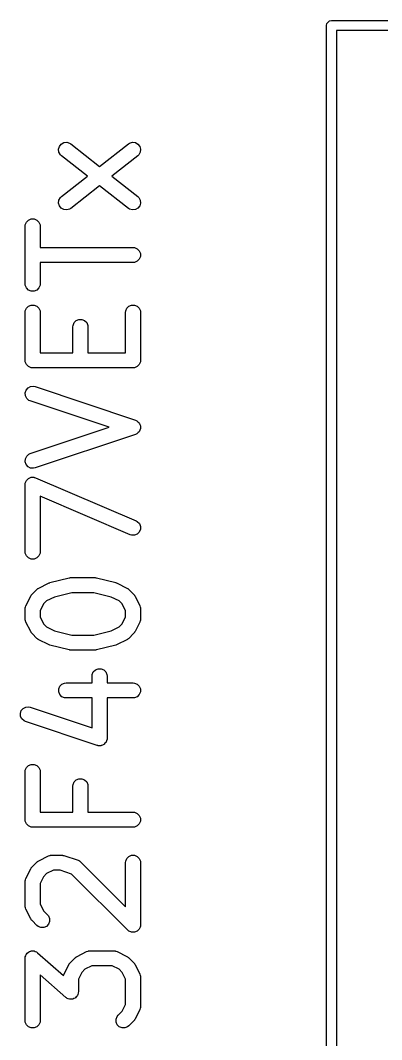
# Model space of a CAD drawing. Extents: x 1.56 to 6.49, y -4.6 to -1.37.
# Drawn here: x 3.8702 to 4.0118, y -3.2793 to -2.8799 of the extents above; entities that cross this region are included whole.
import ezdxf

# ---------------------------------------------------------------- set-up
doc = ezdxf.new("R2010")
doc.units = 0
doc.header["$MEASUREMENT"] = 0
doc.layers.add('BLACK', color=7, linetype='CONTINUOUS')

msp = doc.modelspace()

# ---------------------------------------------------------------- linework, layer by layer
at = {"layer": 'BLACK', "linetype": 'CONTINUOUS'}
for p, q in [((3.99016, -2.88189), (3.99031, -2.88114)), ((3.99016, -3.43307), (3.99016, -2.88189)), ((3.99031, -2.88114), (3.99137, -2.88007)), ((3.99137, -2.88007), (3.99213, -2.87992)), ((3.99213, -2.87992), (4.50394, -2.87992)), ((3.99409, -2.88386), (3.99409, -3.4311)), ((4.50312, -2.88386), (3.99409, -2.88386)), ((3.88517, -2.93041), (3.88548, -2.9293)), ((3.88531, -2.93155), (3.88517, -2.93041)), ((3.88548, -2.9293), (3.88619, -2.92839)), ((3.88619, -2.92839), (3.8872, -2.92783)), ((3.8872, -2.92783), (3.88834, -2.92769)), ((3.88834, -2.92769), (3.88945, -2.928)), ((3.88945, -2.928), (3.88994, -2.92831)), ((3.88994, -2.92831), (3.90124, -2.93719)), ((3.90124, -2.93719), (3.91254, -2.92831)), ((3.91254, -2.92831), (3.91303, -2.928)), ((3.91303, -2.928), (3.91414, -2.92769)), ((3.91414, -2.92769), (3.91528, -2.92783)), ((3.91528, -2.92783), (3.91628, -2.92839)), ((3.91628, -2.92839), (3.917, -2.9293)), ((3.917, -2.9293), (3.91731, -2.93041)), ((3.91731, -2.93041), (3.91717, -2.93155)), ((3.88587, -2.93255), (3.88531, -2.93155)), ((3.88629, -2.93296), (3.88587, -2.93255)), ((3.89646, -2.94094), (3.88629, -2.93296)), ((3.91619, -2.93296), (3.90602, -2.94094)), ((3.91661, -2.93255), (3.91619, -2.93296)), ((3.91717, -2.93155), (3.91661, -2.93255)), ((3.88629, -2.94893), (3.89646, -2.94094)), ((3.90602, -2.94094), (3.91619, -2.94893)), ((3.90124, -2.9447), (3.88994, -2.95358)), ((3.91254, -2.95358), (3.90124, -2.9447)), ((3.88517, -2.95148), (3.88531, -2.95034)), ((3.88548, -2.95259), (3.88517, -2.95148)), ((3.88531, -2.95034), (3.88587, -2.94933)), ((3.88587, -2.94933), (3.88629, -2.94893)), ((3.91619, -2.94893), (3.91661, -2.94933)), ((3.91661, -2.94933), (3.91717, -2.95034)), ((3.91731, -2.95148), (3.917, -2.95259)), ((3.91717, -2.95034), (3.91731, -2.95148)), ((3.88619, -2.9535), (3.88548, -2.95259)), ((3.8872, -2.95406), (3.88619, -2.9535)), ((3.88834, -2.9542), (3.8872, -2.95406)), ((3.88945, -2.95389), (3.88834, -2.9542)), ((3.88994, -2.95358), (3.88945, -2.95389)), ((3.91303, -2.95389), (3.91254, -2.95358)), ((3.91414, -2.9542), (3.91303, -2.95389)), ((3.91528, -2.95406), (3.91414, -2.9542)), ((3.91628, -2.9535), (3.91528, -2.95406)), ((3.917, -2.95259), (3.91628, -2.9535)), ((3.8721, -2.96005), (3.87254, -2.95899)), ((3.87254, -2.95899), (3.87335, -2.95817)), ((3.87335, -2.95817), (3.87442, -2.95773)), ((3.87442, -2.95773), (3.87557, -2.95773)), ((3.87557, -2.95773), (3.87663, -2.95817)), ((3.87663, -2.95817), (3.87745, -2.95899)), ((3.87745, -2.95899), (3.87789, -2.96005)), ((3.87204, -2.96063), (3.8721, -2.96005)), ((3.87204, -2.98313), (3.87204, -2.96063)), ((3.87789, -2.96005), (3.87795, -2.96063)), ((3.87795, -2.96063), (3.87795, -2.96893)), ((3.87795, -2.96893), (3.91436, -2.96893)), ((3.91436, -2.96893), (3.91494, -2.96898)), ((3.91494, -2.96898), (3.916, -2.96942)), ((3.916, -2.96942), (3.91682, -2.97024)), ((3.91682, -2.97024), (3.91726, -2.9713)), ((3.91726, -2.9713), (3.91726, -2.97245)), ((3.91436, -2.97483), (3.87795, -2.97483)), ((3.87795, -2.97483), (3.87795, -2.98313)), ((3.91494, -2.97477), (3.91436, -2.97483)), ((3.916, -2.97433), (3.91494, -2.97477)), ((3.91682, -2.97352), (3.916, -2.97433)), ((3.91726, -2.97245), (3.91682, -2.97352)), ((3.8721, -2.9837), (3.87204, -2.98313)), ((3.87795, -2.98313), (3.87789, -2.9837)), ((3.87254, -2.98477), (3.8721, -2.9837)), ((3.87335, -2.98558), (3.87254, -2.98477)), ((3.87442, -2.98602), (3.87335, -2.98558)), ((3.87557, -2.98602), (3.87442, -2.98602)), ((3.87663, -2.98558), (3.87557, -2.98602)), ((3.87745, -2.98477), (3.87663, -2.98558)), ((3.87789, -2.9837), (3.87745, -2.98477)), ((3.87204, -2.99438), (3.8721, -2.9938)), ((3.87204, -3.01312), (3.87204, -2.99438)), ((3.8721, -2.9938), (3.87254, -2.99274)), ((3.87254, -2.99274), (3.87335, -2.99192)), ((3.87335, -2.99192), (3.87442, -2.99148)), ((3.87442, -2.99148), (3.87557, -2.99148)), ((3.87557, -2.99148), (3.87663, -2.99192)), ((3.87663, -2.99192), (3.87745, -2.99274)), ((3.87745, -2.99274), (3.87789, -2.9938)), ((3.87789, -2.9938), (3.87795, -2.99438)), ((3.87795, -2.99438), (3.87795, -3.01017)), ((3.91141, -2.99438), (3.91147, -2.9938)), ((3.91141, -3.01017), (3.91141, -2.99438)), ((3.91147, -2.9938), (3.91191, -2.99274)), ((3.91191, -2.99274), (3.91272, -2.99192)), ((3.91272, -2.99192), (3.91379, -2.99148)), ((3.91379, -2.99148), (3.91494, -2.99148)), ((3.91494, -2.99148), (3.916, -2.99192)), ((3.916, -2.99192), (3.91682, -2.99274)), ((3.91682, -2.99274), (3.91726, -2.9938)), ((3.91726, -2.9938), (3.91732, -2.99438)), ((3.91732, -2.99438), (3.91732, -3.01312)), ((3.89084, -2.99942), (3.89129, -2.99836)), ((3.89129, -2.99836), (3.8921, -2.99754)), ((3.8921, -2.99754), (3.89316, -2.9971)), ((3.89316, -2.9971), (3.89432, -2.9971)), ((3.89432, -2.9971), (3.89538, -2.99754)), ((3.89538, -2.99754), (3.8962, -2.99836)), ((3.8962, -2.99836), (3.89664, -2.99942)), ((3.89079, -3), (3.89084, -2.99942)), ((3.89079, -3.01017), (3.89079, -3)), ((3.89664, -2.99942), (3.89669, -3)), ((3.89669, -3), (3.89669, -3.01017)), ((3.87795, -3.01017), (3.89079, -3.01017)), ((3.89669, -3.01017), (3.91141, -3.01017)), ((3.8721, -3.0137), (3.87204, -3.01312)), ((3.87254, -3.01476), (3.8721, -3.0137)), ((3.87335, -3.01558), (3.87254, -3.01476)), ((3.91682, -3.01476), (3.916, -3.01558)), ((3.91726, -3.0137), (3.91682, -3.01476)), ((3.91732, -3.01312), (3.91726, -3.0137)), ((3.87442, -3.01602), (3.87335, -3.01558)), ((3.87499, -3.01608), (3.87442, -3.01602)), ((3.91436, -3.01608), (3.87499, -3.01608)), ((3.91494, -3.01602), (3.91436, -3.01608)), ((3.916, -3.01558), (3.91494, -3.01602)), ((3.87421, -3.0234), (3.87536, -3.02332)), ((3.87536, -3.02332), (3.87593, -3.02345)), ((3.87206, -3.02588), (3.87243, -3.02478)), ((3.87214, -3.02703), (3.87206, -3.02588)), ((3.87266, -3.02806), (3.87214, -3.02703)), ((3.87243, -3.02478), (3.87318, -3.02391)), ((3.87318, -3.02391), (3.87421, -3.0234)), ((3.87593, -3.02345), (3.9153, -3.03657)), ((3.87353, -3.02881), (3.87266, -3.02806)), ((3.87406, -3.02905), (3.87353, -3.02881)), ((3.90503, -3.03937), (3.87406, -3.02905)), ((3.9153, -3.03657), (3.91583, -3.0368)), ((3.91583, -3.0368), (3.91598, -3.03694)), ((3.91598, -3.03694), (3.91617, -3.03704)), ((3.91617, -3.03704), (3.91642, -3.03732)), ((3.91642, -3.03732), (3.9167, -3.03756)), ((3.9167, -3.03756), (3.91679, -3.03775)), ((3.91679, -3.03775), (3.91693, -3.03791)), ((3.91693, -3.03791), (3.91705, -3.03826)), ((3.91705, -3.03826), (3.91721, -3.03859)), ((3.91721, -3.03859), (3.91723, -3.0388)), ((3.91723, -3.0388), (3.91729, -3.039)), ((3.91729, -3.039), (3.91727, -3.03937)), ((3.87406, -3.04969), (3.90503, -3.03937)), ((3.9153, -3.04217), (3.87593, -3.05529)), ((3.91583, -3.04194), (3.9153, -3.04217)), ((3.91598, -3.0418), (3.91583, -3.04194)), ((3.91617, -3.0417), (3.91598, -3.0418)), ((3.91642, -3.04142), (3.91617, -3.0417)), ((3.9167, -3.04118), (3.91642, -3.04142)), ((3.91679, -3.04099), (3.9167, -3.04118)), ((3.91693, -3.04083), (3.91679, -3.04099)), ((3.91705, -3.04048), (3.91693, -3.04083)), ((3.91721, -3.04015), (3.91705, -3.04048)), ((3.91723, -3.03994), (3.91721, -3.04015)), ((3.91729, -3.03974), (3.91723, -3.03994)), ((3.91727, -3.03937), (3.91729, -3.03974)), ((3.87214, -3.05171), (3.87266, -3.05068)), ((3.87266, -3.05068), (3.87353, -3.04993)), ((3.87353, -3.04993), (3.87406, -3.04969)), ((3.87206, -3.05286), (3.87214, -3.05171)), ((3.87243, -3.05396), (3.87206, -3.05286)), ((3.87318, -3.05483), (3.87243, -3.05396)), ((3.87421, -3.05534), (3.87318, -3.05483)), ((3.87593, -3.05529), (3.87536, -3.05542)), ((3.87338, -3.05939), (3.8739, -3.05918)), ((3.8739, -3.05918), (3.87442, -3.05897)), ((3.87536, -3.05542), (3.87421, -3.05534)), ((3.87442, -3.05897), (3.87444, -3.05897)), ((3.87444, -3.05897), (3.87445, -3.05896)), ((3.87445, -3.05896), (3.87501, -3.05897)), ((3.87501, -3.05897), (3.87557, -3.05897)), ((3.87557, -3.05897), (3.87559, -3.05898)), ((3.87559, -3.05898), (3.8756, -3.05898)), ((3.8756, -3.05898), (3.87616, -3.05915)), ((3.87616, -3.05915), (3.91553, -3.07603)), ((3.87204, -3.06187), (3.8721, -3.06129)), ((3.87204, -3.08811), (3.87204, -3.06187)), ((3.8721, -3.06126), (3.87232, -3.06074)), ((3.8721, -3.06127), (3.8721, -3.06126)), ((3.8721, -3.06129), (3.8721, -3.06127)), ((3.87232, -3.06074), (3.87254, -3.06023)), ((3.87254, -3.06023), (3.87255, -3.06021)), ((3.87255, -3.06021), (3.87256, -3.0602)), ((3.87256, -3.0602), (3.87296, -3.05981)), ((3.87296, -3.05981), (3.87335, -3.05941)), ((3.87335, -3.05941), (3.87337, -3.05941)), ((3.87337, -3.05941), (3.87338, -3.05939)), ((3.9132, -3.08145), (3.87795, -3.06635)), ((3.87795, -3.06635), (3.87795, -3.08811)), ((3.91553, -3.07603), (3.91603, -3.07631)), ((3.91603, -3.07631), (3.91684, -3.07713)), ((3.91684, -3.07713), (3.91727, -3.0782)), ((3.91727, -3.0782), (3.91725, -3.07935)), ((3.91375, -3.08163), (3.9132, -3.08145)), ((3.9149, -3.08164), (3.91375, -3.08163)), ((3.91597, -3.08122), (3.9149, -3.08164)), ((3.9168, -3.08041), (3.91597, -3.08122)), ((3.91725, -3.07935), (3.9168, -3.08041)), ((3.8721, -3.08869), (3.87204, -3.08811)), ((3.87254, -3.08975), (3.8721, -3.08869)), ((3.87335, -3.09057), (3.87254, -3.08975)), ((3.87442, -3.09101), (3.87335, -3.09057)), ((3.87557, -3.09101), (3.87442, -3.09101)), ((3.87663, -3.09057), (3.87557, -3.09101)), ((3.87745, -3.08975), (3.87663, -3.09057)), ((3.87789, -3.08869), (3.87745, -3.08975)), ((3.87795, -3.08811), (3.87789, -3.08869)), ((3.88178, -3.10025), (3.88927, -3.09837)), ((3.88927, -3.09837), (3.88937, -3.09836)), ((3.88937, -3.09836), (3.88941, -3.09834)), ((3.88941, -3.09834), (3.88963, -3.09832)), ((3.88963, -3.09832), (3.88985, -3.09829)), ((3.88985, -3.09829), (3.88989, -3.09829)), ((3.88989, -3.09829), (3.88999, -3.09828)), ((3.88999, -3.09828), (3.89936, -3.09828)), ((3.89936, -3.09828), (3.89947, -3.09829)), ((3.89947, -3.09829), (3.89951, -3.09829)), ((3.89951, -3.09829), (3.89972, -3.09832)), ((3.89972, -3.09832), (3.89994, -3.09834)), ((3.89994, -3.09834), (3.89998, -3.09836)), ((3.89998, -3.09836), (3.90008, -3.09837)), ((3.90008, -3.09837), (3.90758, -3.10025)), ((3.87478, -3.10477), (3.87665, -3.1029)), ((3.87665, -3.1029), (3.87688, -3.10271)), ((3.87688, -3.10271), (3.87693, -3.10265)), ((3.87693, -3.10265), (3.87702, -3.1026)), ((3.87702, -3.1026), (3.8771, -3.10253)), ((3.8771, -3.10253), (3.87717, -3.1025)), ((3.87717, -3.1025), (3.87742, -3.10235)), ((3.87742, -3.10235), (3.88117, -3.10047)), ((3.88117, -3.10047), (3.88121, -3.10045)), ((3.88121, -3.10045), (3.88123, -3.10044)), ((3.88123, -3.10044), (3.88147, -3.10036)), ((3.88147, -3.10036), (3.88171, -3.10026)), ((3.88171, -3.10026), (3.88173, -3.10026)), ((3.88173, -3.10026), (3.88178, -3.10025)), ((3.90758, -3.10025), (3.90762, -3.10026)), ((3.90762, -3.10026), (3.90764, -3.10026)), ((3.90764, -3.10026), (3.90788, -3.10036)), ((3.90788, -3.10036), (3.90813, -3.10044)), ((3.90813, -3.10044), (3.90814, -3.10045)), ((3.90814, -3.10045), (3.90818, -3.10047)), ((3.90818, -3.10047), (3.91193, -3.10235)), ((3.91193, -3.10235), (3.91218, -3.1025)), ((3.91218, -3.1025), (3.91225, -3.10253)), ((3.91225, -3.10253), (3.91233, -3.1026)), ((3.91233, -3.1026), (3.91242, -3.10265)), ((3.91242, -3.10265), (3.91247, -3.10271)), ((3.91247, -3.10271), (3.9127, -3.1029)), ((3.9127, -3.1029), (3.91458, -3.10477)), ((3.87235, -3.10929), (3.87423, -3.10554)), ((3.87423, -3.10554), (3.87438, -3.10529)), ((3.87438, -3.10529), (3.87441, -3.10522)), ((3.87441, -3.10522), (3.87448, -3.10514)), ((3.87448, -3.10514), (3.87453, -3.10505)), ((3.87453, -3.10505), (3.87459, -3.105)), ((3.87459, -3.105), (3.87478, -3.10477)), ((3.88352, -3.1059), (3.88049, -3.10741)), ((3.89035, -3.10419), (3.88352, -3.1059)), ((3.899, -3.10419), (3.89035, -3.10419)), ((3.90583, -3.1059), (3.899, -3.10419)), ((3.90886, -3.10741), (3.90583, -3.1059)), ((3.91458, -3.10477), (3.91476, -3.105)), ((3.91476, -3.105), (3.91482, -3.10505)), ((3.91482, -3.10505), (3.91488, -3.10514)), ((3.91488, -3.10514), (3.91494, -3.10522)), ((3.91494, -3.10522), (3.91497, -3.10529)), ((3.91497, -3.10529), (3.91513, -3.10554)), ((3.91513, -3.10554), (3.917, -3.10929)), ((3.87204, -3.11061), (3.8721, -3.11004)), ((3.87204, -3.11436), (3.87204, -3.11061)), ((3.8721, -3.11004), (3.87214, -3.10994)), ((3.87214, -3.10983), (3.87235, -3.10929)), ((3.87214, -3.10994), (3.87214, -3.10983)), ((3.87929, -3.10861), (3.87795, -3.11131)), ((3.88049, -3.10741), (3.87929, -3.10861)), ((3.91006, -3.10861), (3.90886, -3.10741)), ((3.91141, -3.11131), (3.91006, -3.10861)), ((3.917, -3.10929), (3.91721, -3.10983)), ((3.91721, -3.10983), (3.91722, -3.10994)), ((3.91722, -3.10994), (3.91726, -3.11004)), ((3.91726, -3.11004), (3.91732, -3.11061)), ((3.91732, -3.11061), (3.91732, -3.11436)), ((3.8721, -3.11494), (3.87204, -3.11436)), ((3.87214, -3.11503), (3.8721, -3.11494)), ((3.87214, -3.11514), (3.87214, -3.11503)), ((3.87235, -3.11568), (3.87214, -3.11514)), ((3.87795, -3.11131), (3.87795, -3.11366)), ((3.87795, -3.11366), (3.87929, -3.11636)), ((3.91006, -3.11636), (3.91141, -3.11366)), ((3.91141, -3.11366), (3.91141, -3.11131)), ((3.91721, -3.11514), (3.917, -3.11568)), ((3.91722, -3.11503), (3.91721, -3.11514)), ((3.91726, -3.11494), (3.91722, -3.11503)), ((3.91732, -3.11436), (3.91726, -3.11494)), ((3.87423, -3.11943), (3.87235, -3.11568)), ((3.87929, -3.11636), (3.88049, -3.11756)), ((3.88049, -3.11756), (3.88352, -3.11907)), ((3.88352, -3.11907), (3.89035, -3.12078)), ((3.899, -3.12078), (3.90583, -3.11907)), ((3.90583, -3.11907), (3.90886, -3.11756)), ((3.90886, -3.11756), (3.91006, -3.11636)), ((3.917, -3.11568), (3.91513, -3.11943)), ((3.87438, -3.11968), (3.87423, -3.11943)), ((3.87441, -3.11975), (3.87438, -3.11968)), ((3.87448, -3.11983), (3.87441, -3.11975)), ((3.87453, -3.11992), (3.87448, -3.11983)), ((3.87459, -3.11997), (3.87453, -3.11992)), ((3.87478, -3.1202), (3.87459, -3.11997)), ((3.87665, -3.12207), (3.87478, -3.1202)), ((3.87688, -3.12226), (3.87665, -3.12207)), ((3.87693, -3.12232), (3.87688, -3.12226)), ((3.87702, -3.12237), (3.87693, -3.12232)), ((3.8771, -3.12244), (3.87702, -3.12237)), ((3.87717, -3.12247), (3.8771, -3.12244)), ((3.87742, -3.12263), (3.87717, -3.12247)), ((3.88117, -3.1245), (3.87742, -3.12263)), ((3.89035, -3.12078), (3.899, -3.12078)), ((3.91193, -3.12263), (3.90818, -3.1245)), ((3.91218, -3.12247), (3.91193, -3.12263)), ((3.91225, -3.12244), (3.91218, -3.12247)), ((3.91233, -3.12237), (3.91225, -3.12244)), ((3.91242, -3.12232), (3.91233, -3.12237)), ((3.91247, -3.12226), (3.91242, -3.12232)), ((3.9127, -3.12207), (3.91247, -3.12226)), ((3.91458, -3.1202), (3.9127, -3.12207)), ((3.91476, -3.11997), (3.91458, -3.1202)), ((3.91482, -3.11992), (3.91476, -3.11997)), ((3.91488, -3.11983), (3.91482, -3.11992)), ((3.91494, -3.11975), (3.91488, -3.11983)), ((3.91497, -3.11968), (3.91494, -3.11975)), ((3.91513, -3.11943), (3.91497, -3.11968)), ((3.88121, -3.12452), (3.88117, -3.1245)), ((3.88123, -3.12453), (3.88121, -3.12452)), ((3.88147, -3.12462), (3.88123, -3.12453)), ((3.88171, -3.12471), (3.88147, -3.12462)), ((3.88173, -3.12471), (3.88171, -3.12471)), ((3.88178, -3.12472), (3.88173, -3.12471)), ((3.88927, -3.1266), (3.88178, -3.12472)), ((3.88937, -3.12661), (3.88927, -3.1266)), ((3.88941, -3.12663), (3.88937, -3.12661)), ((3.88963, -3.12665), (3.88941, -3.12663)), ((3.88985, -3.12668), (3.88963, -3.12665)), ((3.88989, -3.12668), (3.88985, -3.12668)), ((3.88999, -3.12669), (3.88989, -3.12668)), ((3.89936, -3.12669), (3.88999, -3.12669)), ((3.89947, -3.12668), (3.89936, -3.12669)), ((3.89951, -3.12668), (3.89947, -3.12668)), ((3.89972, -3.12665), (3.89951, -3.12668)), ((3.89994, -3.12663), (3.89972, -3.12665)), ((3.89998, -3.12661), (3.89994, -3.12663)), ((3.90008, -3.1266), (3.89998, -3.12661)), ((3.90758, -3.12472), (3.90008, -3.1266)), ((3.90762, -3.12471), (3.90758, -3.12472)), ((3.90764, -3.12471), (3.90762, -3.12471)), ((3.90788, -3.12462), (3.90764, -3.12471)), ((3.90813, -3.12453), (3.90788, -3.12462)), ((3.90814, -3.12452), (3.90813, -3.12453)), ((3.90818, -3.1245), (3.90814, -3.12452)), ((3.89878, -3.13522), (3.8996, -3.1344)), ((3.8996, -3.1344), (3.90066, -3.13396)), ((3.90066, -3.13396), (3.90182, -3.13396)), ((3.90182, -3.13396), (3.90288, -3.1344)), ((3.90288, -3.1344), (3.90369, -3.13522)), ((3.89829, -3.13686), (3.89834, -3.13628)), ((3.89829, -3.13953), (3.89829, -3.13686)), ((3.89834, -3.13628), (3.89878, -3.13522)), ((3.90369, -3.13522), (3.90414, -3.13628)), ((3.90414, -3.13628), (3.90419, -3.13686)), ((3.90419, -3.13686), (3.90419, -3.13953)), ((3.88522, -3.14191), (3.88566, -3.14084)), ((3.88522, -3.14306), (3.88522, -3.14191)), ((3.88566, -3.14412), (3.88522, -3.14306)), ((3.88566, -3.14084), (3.88648, -3.14003)), ((3.88648, -3.14003), (3.88754, -3.13959)), ((3.88754, -3.13959), (3.88812, -3.13953)), ((3.88812, -3.13953), (3.89829, -3.13953)), ((3.90419, -3.13953), (3.91436, -3.13953)), ((3.91436, -3.13953), (3.91494, -3.13959)), ((3.91494, -3.13959), (3.916, -3.14003)), ((3.916, -3.14003), (3.91682, -3.14084)), ((3.91682, -3.14084), (3.91726, -3.14191)), ((3.91726, -3.14306), (3.91682, -3.14412)), ((3.91726, -3.14191), (3.91726, -3.14306)), ((3.88648, -3.14494), (3.88566, -3.14412)), ((3.88754, -3.14538), (3.88648, -3.14494)), ((3.88812, -3.14543), (3.88754, -3.14538)), ((3.89829, -3.14543), (3.88812, -3.14543)), ((3.89829, -3.15713), (3.89829, -3.14543)), ((3.91436, -3.14543), (3.90419, -3.14543)), ((3.90419, -3.14543), (3.90419, -3.16123)), ((3.91494, -3.14538), (3.91436, -3.14543)), ((3.916, -3.14494), (3.91494, -3.14538)), ((3.91682, -3.14412), (3.916, -3.14494)), ((3.87019, -3.15149), (3.87055, -3.15039)), ((3.87055, -3.15039), (3.87131, -3.14952)), ((3.87131, -3.14952), (3.87234, -3.14901)), ((3.87234, -3.14901), (3.87349, -3.14893)), ((3.87349, -3.14893), (3.87405, -3.14905)), ((3.87405, -3.14905), (3.89829, -3.15713)), ((3.87027, -3.15264), (3.87019, -3.15149)), ((3.87079, -3.15367), (3.87027, -3.15264)), ((3.87166, -3.15442), (3.87079, -3.15367)), ((3.87218, -3.15466), (3.87166, -3.15442)), ((3.90031, -3.16403), (3.87218, -3.15466)), ((3.90369, -3.16287), (3.90336, -3.16321)), ((3.90374, -3.16277), (3.90369, -3.16287)), ((3.9038, -3.16269), (3.90374, -3.16277)), ((3.90395, -3.16224), (3.9038, -3.16269)), ((3.90414, -3.16181), (3.90395, -3.16224)), ((3.90415, -3.16166), (3.90414, -3.16181)), ((3.90417, -3.1616), (3.90415, -3.16166)), ((3.90419, -3.16123), (3.90416, -3.16152)), ((3.90416, -3.16152), (3.90417, -3.1616)), ((3.90059, -3.1641), (3.90031, -3.16403)), ((3.90066, -3.16413), (3.90059, -3.1641)), ((3.90072, -3.16413), (3.90066, -3.16413)), ((3.90087, -3.16416), (3.90072, -3.16413)), ((3.90134, -3.16413), (3.90087, -3.16416)), ((3.90182, -3.16413), (3.90134, -3.16413)), ((3.90191, -3.16409), (3.90182, -3.16413)), ((3.90202, -3.16408), (3.90191, -3.16409)), ((3.90244, -3.16387), (3.90202, -3.16408)), ((3.90288, -3.16368), (3.90244, -3.16387)), ((3.90296, -3.16361), (3.90288, -3.16368)), ((3.90305, -3.16356), (3.90296, -3.16361)), ((3.90336, -3.16321), (3.90305, -3.16356)), ((3.87204, -3.17435), (3.8721, -3.17378)), ((3.87204, -3.1931), (3.87204, -3.17435)), ((3.8721, -3.17378), (3.87254, -3.17271)), ((3.87254, -3.17271), (3.87335, -3.1719)), ((3.87335, -3.1719), (3.87442, -3.17146)), ((3.87442, -3.17146), (3.87557, -3.17146)), ((3.87557, -3.17146), (3.87663, -3.1719)), ((3.87663, -3.1719), (3.87745, -3.17271)), ((3.87745, -3.17271), (3.87789, -3.17378)), ((3.87789, -3.17378), (3.87795, -3.17435)), ((3.87795, -3.17435), (3.87795, -3.19015)), ((3.89084, -3.1794), (3.89129, -3.17834)), ((3.89129, -3.17834), (3.8921, -3.17752)), ((3.8921, -3.17752), (3.89316, -3.17708)), ((3.89316, -3.17708), (3.89432, -3.17708)), ((3.89432, -3.17708), (3.89538, -3.17752)), ((3.89538, -3.17752), (3.8962, -3.17834)), ((3.8962, -3.17834), (3.89664, -3.1794)), ((3.89079, -3.17998), (3.89084, -3.1794)), ((3.89079, -3.19015), (3.89079, -3.17998)), ((3.89664, -3.1794), (3.89669, -3.17998)), ((3.89669, -3.17998), (3.89669, -3.19015)), ((3.87795, -3.19015), (3.89079, -3.19015)), ((3.89669, -3.19015), (3.91436, -3.19015)), ((3.91436, -3.19015), (3.91494, -3.1902)), ((3.91494, -3.1902), (3.916, -3.19065)), ((3.916, -3.19065), (3.91682, -3.19146)), ((3.8721, -3.19368), (3.87204, -3.1931)), ((3.87254, -3.19474), (3.8721, -3.19368)), ((3.87335, -3.19556), (3.87254, -3.19474)), ((3.91682, -3.19474), (3.916, -3.19556)), ((3.91682, -3.19146), (3.91726, -3.19252)), ((3.91726, -3.19368), (3.91682, -3.19474)), ((3.91726, -3.19252), (3.91726, -3.19368)), ((3.87442, -3.196), (3.87335, -3.19556)), ((3.87499, -3.19605), (3.87442, -3.196)), ((3.91436, -3.19605), (3.87499, -3.19605)), ((3.91494, -3.196), (3.91436, -3.19605)), ((3.916, -3.19556), (3.91494, -3.196)), ((3.88182, -3.20712), (3.88192, -3.20708)), ((3.88192, -3.20708), (3.88249, -3.20702)), ((3.88249, -3.20702), (3.88624, -3.20702)), ((3.88624, -3.20702), (3.88653, -3.20705)), ((3.88653, -3.20705), (3.88661, -3.20704)), ((3.88661, -3.20704), (3.88671, -3.20707)), ((3.88671, -3.20707), (3.88682, -3.20708)), ((3.88682, -3.20708), (3.88689, -3.20711)), ((3.91272, -3.20752), (3.91379, -3.20708)), ((3.91379, -3.20708), (3.91494, -3.20708)), ((3.91494, -3.20708), (3.916, -3.20752)), ((3.87478, -3.21164), (3.87665, -3.20976)), ((3.87665, -3.20976), (3.87688, -3.20957)), ((3.87688, -3.20957), (3.87693, -3.20952)), ((3.87693, -3.20952), (3.87702, -3.20946)), ((3.87702, -3.20946), (3.8771, -3.20939)), ((3.8771, -3.20939), (3.87717, -3.20936)), ((3.87717, -3.20936), (3.87742, -3.20921)), ((3.87742, -3.20921), (3.88117, -3.20733)), ((3.88117, -3.20733), (3.88171, -3.20713)), ((3.88171, -3.20713), (3.88182, -3.20712)), ((3.88689, -3.20711), (3.88718, -3.20717)), ((3.88718, -3.20717), (3.8928, -3.20905)), ((3.8928, -3.20905), (3.89333, -3.20928)), ((3.89333, -3.20928), (3.89341, -3.20935)), ((3.89341, -3.20935), (3.89351, -3.20939)), ((3.89351, -3.20939), (3.89395, -3.20976)), ((3.89395, -3.20976), (3.91141, -3.22722)), ((3.91141, -3.20997), (3.91147, -3.2094)), ((3.91141, -3.22722), (3.91141, -3.20997)), ((3.91147, -3.2094), (3.91191, -3.20833)), ((3.91191, -3.20833), (3.91272, -3.20752)), ((3.916, -3.20752), (3.91682, -3.20833)), ((3.91682, -3.20833), (3.91726, -3.2094)), ((3.91726, -3.2094), (3.91732, -3.20997)), ((3.91732, -3.20997), (3.91732, -3.23435)), ((3.87235, -3.21615), (3.87423, -3.2124)), ((3.87423, -3.2124), (3.87438, -3.21215)), ((3.87438, -3.21215), (3.87441, -3.21208)), ((3.87441, -3.21208), (3.87448, -3.212)), ((3.87448, -3.212), (3.87453, -3.21191)), ((3.87453, -3.21191), (3.87459, -3.21186)), ((3.87459, -3.21186), (3.87478, -3.21164)), ((3.88049, -3.21428), (3.87929, -3.21547)), ((3.88319, -3.21293), (3.88049, -3.21428)), ((3.88576, -3.21293), (3.88319, -3.21293)), ((3.89027, -3.21443), (3.88576, -3.21293)), ((3.91228, -3.23643), (3.89027, -3.21443)), ((3.87204, -3.21747), (3.8721, -3.2169)), ((3.87204, -3.22685), (3.87204, -3.21747)), ((3.8721, -3.2169), (3.87214, -3.2168)), ((3.87214, -3.21669), (3.87235, -3.21615)), ((3.87214, -3.2168), (3.87214, -3.21669)), ((3.87929, -3.21547), (3.87795, -3.21817)), ((3.87795, -3.21817), (3.87795, -3.22615)), ((3.8721, -3.22742), (3.87204, -3.22685)), ((3.87795, -3.22615), (3.87929, -3.22885)), ((3.87214, -3.22752), (3.8721, -3.22742)), ((3.87214, -3.22763), (3.87214, -3.22752)), ((3.87235, -3.22817), (3.87214, -3.22763)), ((3.87423, -3.23192), (3.87235, -3.22817)), ((3.87929, -3.22885), (3.88083, -3.23038)), ((3.88083, -3.23038), (3.8812, -3.23083)), ((3.8812, -3.23083), (3.88164, -3.23189)), ((3.87438, -3.23216), (3.87423, -3.23192)), ((3.87441, -3.23224), (3.87438, -3.23216)), ((3.87448, -3.23232), (3.87441, -3.23224)), ((3.87453, -3.23241), (3.87448, -3.23232)), ((3.87459, -3.23246), (3.87453, -3.23241)), ((3.87478, -3.23268), (3.87459, -3.23246)), ((3.87665, -3.23456), (3.87478, -3.23268)), ((3.8771, -3.23493), (3.87665, -3.23456)), ((3.87817, -3.23537), (3.8771, -3.23493)), ((3.88038, -3.23493), (3.87932, -3.23537)), ((3.8812, -3.23411), (3.88038, -3.23493)), ((3.88164, -3.23305), (3.8812, -3.23411)), ((3.88164, -3.23189), (3.88164, -3.23305)), ((3.91726, -3.23492), (3.91713, -3.23523)), ((3.91732, -3.23435), (3.91726, -3.23492)), ((3.87932, -3.23537), (3.87817, -3.23537)), ((3.91272, -3.2368), (3.91228, -3.23643)), ((3.91348, -3.23711), (3.91272, -3.2368)), ((3.91379, -3.23724), (3.91348, -3.23711)), ((3.91494, -3.23724), (3.91379, -3.23724)), ((3.91379, -3.23724), (3.91379, -3.23724)), ((3.916, -3.2368), (3.91494, -3.23724)), ((3.91682, -3.23599), (3.916, -3.2368)), ((3.91713, -3.23523), (3.91682, -3.23599)), ((3.87206, -3.24709), (3.87208, -3.24703)), ((3.87208, -3.24703), (3.8721, -3.24689)), ((3.8721, -3.24689), (3.87228, -3.24645)), ((3.87228, -3.24645), (3.87243, -3.246)), ((3.87243, -3.246), (3.8725, -3.24592)), ((3.8725, -3.24592), (3.87254, -3.24583)), ((3.87254, -3.24583), (3.87288, -3.24549)), ((3.87288, -3.24549), (3.87319, -3.24513)), ((3.87319, -3.24513), (3.87328, -3.24508)), ((3.87328, -3.24508), (3.87335, -3.24501)), ((3.87335, -3.24501), (3.8738, -3.24483)), ((3.8738, -3.24483), (3.87423, -3.24462)), ((3.87423, -3.24462), (3.87432, -3.24461)), ((3.87432, -3.24461), (3.87442, -3.24457)), ((3.87442, -3.24457), (3.8749, -3.24457)), ((3.8749, -3.24457), (3.87538, -3.24454)), ((3.87538, -3.24454), (3.87547, -3.24457)), ((3.87547, -3.24457), (3.87557, -3.24457)), ((3.87557, -3.24457), (3.87601, -3.24476)), ((3.87601, -3.24476), (3.87647, -3.24491)), ((3.87647, -3.24491), (3.87658, -3.24499)), ((3.87658, -3.24499), (3.87663, -3.24501)), ((3.87663, -3.24501), (3.87669, -3.24507)), ((3.87669, -3.24507), (3.87694, -3.24525)), ((3.87694, -3.24525), (3.88715, -3.25418)), ((3.89188, -3.24707), (3.89193, -3.24701)), ((3.89193, -3.24701), (3.89202, -3.24696)), ((3.89202, -3.24696), (3.8921, -3.24689)), ((3.8921, -3.24689), (3.89217, -3.24686)), ((3.89217, -3.24686), (3.89242, -3.2467)), ((3.89242, -3.2467), (3.89617, -3.24483)), ((3.89617, -3.24483), (3.89671, -3.24462)), ((3.89671, -3.24462), (3.89682, -3.24461)), ((3.89682, -3.24461), (3.89691, -3.24457)), ((3.89691, -3.24457), (3.89749, -3.24452)), ((3.89749, -3.24452), (3.90686, -3.24452)), ((3.90686, -3.24452), (3.90744, -3.24457)), ((3.90744, -3.24457), (3.90754, -3.24461)), ((3.90754, -3.24461), (3.90764, -3.24462)), ((3.90764, -3.24462), (3.90818, -3.24483)), ((3.90818, -3.24483), (3.91193, -3.2467)), ((3.91193, -3.2467), (3.91218, -3.24686)), ((3.91218, -3.24686), (3.91225, -3.24689)), ((3.91225, -3.24689), (3.91233, -3.24696)), ((3.91233, -3.24696), (3.91242, -3.24701)), ((3.91242, -3.24701), (3.91247, -3.24707)), ((3.87204, -3.24747), (3.87207, -3.24716)), ((3.87204, -3.27184), (3.87204, -3.24747)), ((3.87207, -3.24716), (3.87206, -3.24709)), ((3.88735, -3.25365), (3.88922, -3.2499)), ((3.88922, -3.2499), (3.88938, -3.24965)), ((3.88938, -3.24965), (3.88941, -3.24958)), ((3.88941, -3.24958), (3.88948, -3.2495)), ((3.88948, -3.2495), (3.88953, -3.24941)), ((3.88953, -3.24941), (3.88959, -3.24936)), ((3.88959, -3.24936), (3.88978, -3.24913)), ((3.88978, -3.24913), (3.89165, -3.24726)), ((3.89165, -3.24726), (3.89188, -3.24707)), ((3.89819, -3.25042), (3.89549, -3.25177)), ((3.90617, -3.25042), (3.89819, -3.25042)), ((3.90886, -3.25177), (3.90617, -3.25042)), ((3.91247, -3.24707), (3.9127, -3.24726)), ((3.9127, -3.24726), (3.91458, -3.24913)), ((3.91458, -3.24913), (3.91476, -3.24936)), ((3.91476, -3.24936), (3.91482, -3.24941)), ((3.91482, -3.24941), (3.91488, -3.2495)), ((3.91488, -3.2495), (3.91494, -3.24958)), ((3.91494, -3.24958), (3.91497, -3.24965)), ((3.91497, -3.24965), (3.91513, -3.2499)), ((3.91513, -3.2499), (3.917, -3.25365)), ((3.88805, -3.26281), (3.87795, -3.25398)), ((3.87795, -3.25398), (3.87795, -3.27184)), ((3.88715, -3.25418), (3.88735, -3.25365)), ((3.89429, -3.25297), (3.89294, -3.25567)), ((3.89549, -3.25177), (3.89429, -3.25297)), ((3.91006, -3.25297), (3.90886, -3.25177)), ((3.91141, -3.25567), (3.91006, -3.25297)), ((3.917, -3.25365), (3.91721, -3.25419)), ((3.91721, -3.25419), (3.91722, -3.25429)), ((3.91722, -3.25429), (3.91726, -3.25439)), ((3.91726, -3.25439), (3.91732, -3.25497)), ((3.91732, -3.25497), (3.91732, -3.26622)), ((3.89294, -3.25567), (3.89294, -3.26059)), ((3.91141, -3.26552), (3.91141, -3.25567)), ((3.8883, -3.26299), (3.88805, -3.26281)), ((3.88835, -3.26305), (3.8883, -3.26299)), ((3.8917, -3.26298), (3.89163, -3.26305)), ((3.89179, -3.26293), (3.8917, -3.26298)), ((3.89211, -3.26257), (3.89179, -3.26293)), ((3.89245, -3.26223), (3.89211, -3.26257)), ((3.89248, -3.26214), (3.89245, -3.26223)), ((3.89255, -3.26207), (3.89248, -3.26214)), ((3.8927, -3.26161), (3.89255, -3.26207)), ((3.89289, -3.26117), (3.8927, -3.26161)), ((3.8929, -3.26103), (3.89289, -3.26117)), ((3.89292, -3.26097), (3.8929, -3.26103)), ((3.89294, -3.26059), (3.89291, -3.2609)), ((3.89291, -3.2609), (3.89292, -3.26097)), ((3.8884, -3.26307), (3.88835, -3.26305)), ((3.88852, -3.26315), (3.8884, -3.26307)), ((3.88897, -3.2633), (3.88852, -3.26315)), ((3.88941, -3.26349), (3.88897, -3.2633)), ((3.88951, -3.26349), (3.88941, -3.26349)), ((3.88961, -3.26352), (3.88951, -3.26349)), ((3.89009, -3.26349), (3.88961, -3.26352)), ((3.89057, -3.26349), (3.89009, -3.26349)), ((3.89066, -3.26345), (3.89057, -3.26349)), ((3.89076, -3.26344), (3.89066, -3.26345)), ((3.89119, -3.26323), (3.89076, -3.26344)), ((3.89163, -3.26305), (3.89119, -3.26323)), ((3.91006, -3.26822), (3.91141, -3.26552)), ((3.91721, -3.267), (3.917, -3.26754)), ((3.91722, -3.26689), (3.91721, -3.267)), ((3.91726, -3.26679), (3.91722, -3.26689)), ((3.91732, -3.26622), (3.91726, -3.26679)), ((3.90772, -3.27126), (3.90816, -3.2702)), ((3.90816, -3.2702), (3.90853, -3.26975)), ((3.90853, -3.26975), (3.91006, -3.26822)), ((3.917, -3.26754), (3.91513, -3.27129)), ((3.8721, -3.27242), (3.87204, -3.27184)), ((3.87254, -3.27348), (3.8721, -3.27242)), ((3.87335, -3.2743), (3.87254, -3.27348)), ((3.87442, -3.27474), (3.87335, -3.2743)), ((3.87557, -3.27474), (3.87442, -3.27474)), ((3.87663, -3.2743), (3.87557, -3.27474)), ((3.87745, -3.27348), (3.87663, -3.2743)), ((3.87789, -3.27242), (3.87745, -3.27348)), ((3.87795, -3.27184), (3.87789, -3.27242)), ((3.90772, -3.27242), (3.90772, -3.27126)), ((3.90816, -3.27348), (3.90772, -3.27242)), ((3.90897, -3.2743), (3.90816, -3.27348)), ((3.91004, -3.27474), (3.90897, -3.2743)), ((3.91119, -3.27474), (3.91004, -3.27474)), ((3.91225, -3.2743), (3.91119, -3.27474)), ((3.9127, -3.27393), (3.91225, -3.2743)), ((3.91458, -3.27205), (3.9127, -3.27393)), ((3.91476, -3.27183), (3.91458, -3.27205)), ((3.91482, -3.27178), (3.91476, -3.27183)), ((3.91488, -3.27169), (3.91482, -3.27178)), ((3.91494, -3.27161), (3.91488, -3.27169)), ((3.91497, -3.27153), (3.91494, -3.27161)), ((3.91513, -3.27129), (3.91497, -3.27153))]:
    msp.add_line(p, q, dxfattribs=at)

doc.saveas('drawing.dxf')
